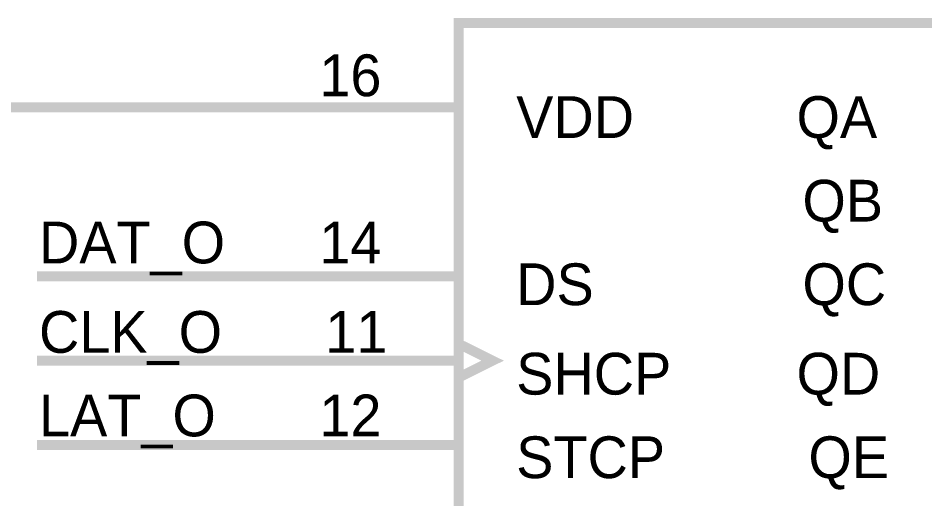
# Model space of a CAD drawing. Header units: inches. Extents: x 0 to 22.3, y 0 to 15.7.
# Drawn here: x 11.978 to 13.053, y 9.636 to 10.206 of the extents above; entities that cross this region are included whole.
import ezdxf

# ---------------------------------------------------------------- set-up
doc = ezdxf.new("R2010")
doc.units = ezdxf.units.IN
doc.header["$MEASUREMENT"] = 0
doc.layers.add('Sheet', color=255, linetype='Continuous')

msp = doc.modelspace()

# ---------------------------------------------------------------- linework, layer by layer
at = {"layer": 'Sheet'}
msp.add_lwpolyline([(12.5, 10.1997, 0.0118, 0.0118, 0), (13.1003, 10.1997, 0.0118, 0.0118, 0), (13.1003, 9.1999, 0.0118, 0.0118, 0), (12.5, 9.1999, 0.0118, 0.0118, 0), (12.5, 10.1997, 0.0118, 0.0118, 0)], format="xyseb", close=True, dxfattribs=at)
for points in [[(12.3002, 10.0998, 0.0118, 0.0118, 0), (11.8002, 10.0998, 0.0118, 0.0118, 0), (11.8002, 9.3997, 0.0118, 0.0118, 0), (12.3002, 9.3997, 0.0118, 0.0118, 0)], [(12.5, 10.0998, 0.0118, 0.0118, 0), (12.3002, 10.0998, 0.0118, 0.0118, 0)], [(12.3002, 9.8996, 0.0118, 0.0118, 0), (12, 9.8996, 0.0118, 0.0118, 0)], [(12.5, 9.8996, 0.0118, 0.0118, 0), (12.3002, 9.8996, 0.0118, 0.0118, 0)], [(12.5, 9.8196, 0.0118, 0.0118, 0), (12.5402, 9.7997, 0.0118, 0.0118, 0), (12.5, 9.7798, 0.0118, 0.0118, 0)], [(12.3002, 9.7997, 0.0118, 0.0118, 0), (12, 9.7997, 0.0118, 0.0118, 0)], [(12.5, 9.7997, 0.0118, 0.0118, 0), (12.3002, 9.7997, 0.0118, 0.0118, 0)], [(12.3002, 9.6998, 0.0118, 0.0118, 0), (12, 9.6998, 0.0118, 0.0118, 0)], [(12.5, 9.6998, 0.0118, 0.0118, 0), (12.3002, 9.6998, 0.0118, 0.0118, 0)]]:
    msp.add_lwpolyline(points, format="xyseb", dxfattribs=at)

# ---------------------------------------------------------------- texts
for s, p in [('16', (12.3347, 10.1131)), ('VDD', (12.5681, 10.0636)), ('QA', (12.9005, 10.0636)), ('QB', (12.9075, 9.9645)), ('DAT_O', (12.0023, 9.915)), ('14', (12.3347, 9.915)), ('DS', (12.5681, 9.8655)), ('QC', (12.9075, 9.8655)), ('CLK_O', (12.0023, 9.809)), ('11', (12.3417, 9.809)), ('SHCP', (12.5681, 9.7595)), ('QD', (12.9005, 9.7595)), ('LAT_O', (12.0023, 9.71)), ('12', (12.3347, 9.71)), ('STCP', (12.5681, 9.6605)), ('QE', (12.9146, 9.6605))]:
    msp.add_text(s, height=0.0495, dxfattribs=at).set_placement(p)

doc.saveas('drawing.dxf')
